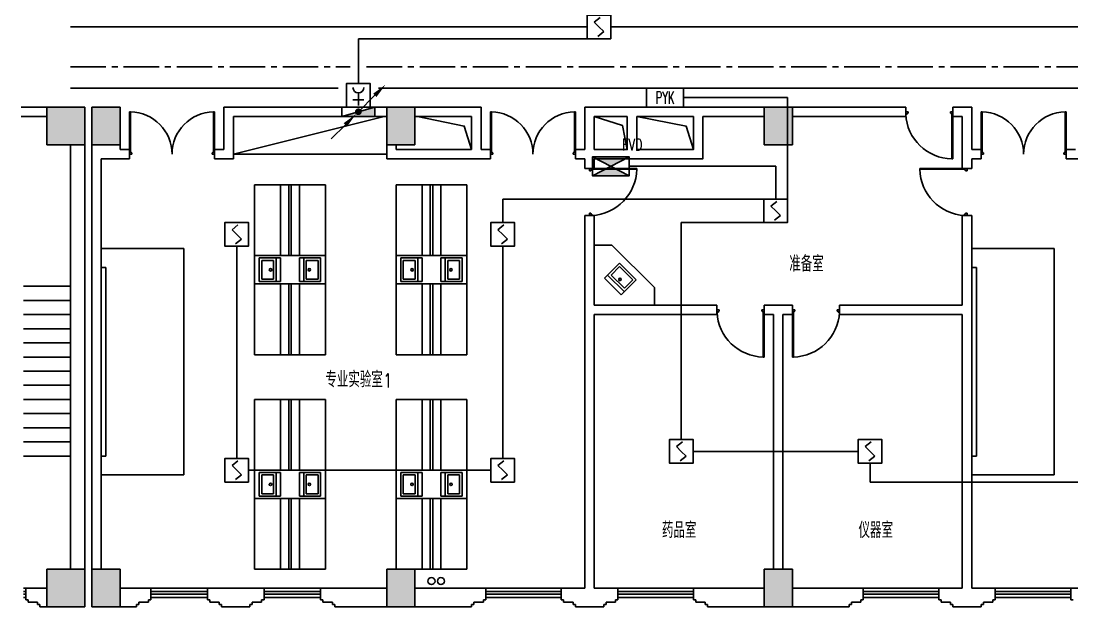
# Model space of a CAD drawing. Extents: x 190999 to 918899, y -200814 to 215286.
# Drawn here: x 563735 to 586010, y 37486 to 49911 of the extents above; entities that cross this region are included whole.
import ezdxf
from ezdxf.enums import TextEntityAlignment as Align

# ---------------------------------------------------------------- set-up
doc = ezdxf.new("R2010")
doc.units = 0
doc.header["$LTSCALE"] = 1000
doc.header["$MEASUREMENT"] = 0
doc.linetypes.add('CENTER2', pattern=[1.125, 0.75, -0.125, 0.125, -0.125])
for name, color, linetype in [('00-EQUIP', 3, 'Continuous'), ('00-LWIRE', 4, 'Continuous'), ('00-WIRE-4', 6, 'Continuous'), ('A-墙线', 2, 'Continuous'), ('A-外窗', 145, 'Continuous'), ('A-家具', 250, 'Continuous'), ('A-门', 167, 'Continuous'), ('COLUMN', 2, 'Continuous'), ('EQUIP_消火栓', 1, 'Continuous'), ('PUB_HATCH', 250, 'Continuous'), ('STAIR', 5, 'Continuous'), ('房间名称', 7, 'Continuous'), ('暖通-风-说明', 3, 'Continuous'), ('洞口线', 165, 'Continuous'), ('雨水管', 151, 'Continuous')]:
    doc.layers.add(name, color=color, linetype=linetype)
doc.styles.add('_COMPLEX', font='COMPLEX.shx', dxfattribs={"width": 0.5})
doc.styles.add('_TCH_DIM', font='SIMPLEX', dxfattribs={"bigfont": 'GBCBIG'})
doc.styles.add('HZ-ZGBZ', font='romanc.shx', dxfattribs={"width": 0.65})
doc.styles.get("Standard").update_dxf_attribs({"font": 'simhei.ttf'})
doc.styles.add('XXK', font='romans.shx', dxfattribs={"width": 0.75, "bigfont": 'hzf.shx'})
doc.styles.add('zz-1', font='arial.ttf', dxfattribs={"width": 0.8})
doc.linetypes.add('4INE', pattern='A,1,-0.15,["4",XXK,S=0.3,R=0,X=-0.1,Y=-0.1],-0.25', length=1.4)

# ---------------------------------------------------------------- blocks, each defined once
blk = doc.blocks.new('m1000')
at = {"layer": 'A-墙线'}
for p, q in [((0, 0), (0, 200)), ((1000, 0), (1000, 200))]:
    blk.add_line(p, q, dxfattribs=at)
at = {"layer": 'A-门'}
for p, q in [((0, 1100), (0, 100)), ((0, 1100), (20, 1100)), ((20, 1100), (20, 150)), ((0, 150), (30, 150)), ((0, 100), (50, 100)), ((30, 150), (30, 130)), ((30, 130), (50, 130)), ((50, 130), (50, 100)), ((950, 130), (950, 100)), ((970, 130), (950, 130)), ((1000, 100), (950, 100)), ((970, 150), (970, 130)), ((1000, 150), (970, 150)), ((1000, 150), (1000, 100))]:
    blk.add_line(p, q, dxfattribs=at)
blk.add_arc((0, 100), 1000, 2.866, 88.854, dxfattribs=at)
blk = doc.blocks.new('m1800')
at = {"layer": 'A-墙线'}
for p, q in [((-900, -100), (-900, 100)), ((900, -100), (900, 100))]:
    blk.add_line(p, q, dxfattribs=at)
at = {"layer": 'A-门'}
for p, q in [((-900, 900), (-900, 0)), ((-900, 900), (-880, 900)), ((-880, 900), (-880, 50)), ((880, 900), (880, 50)), ((900, 900), (880, 900)), ((900, 900), (900, 0)), ((-900, 50), (-870, 50)), ((-900, 0), (-850, 0)), ((-870, 50), (-870, 30)), ((-870, 30), (-850, 30)), ((-850, 30), (-850, 0)), ((850, 30), (850, 0)), ((870, 30), (850, 30)), ((900, 0), (850, 0)), ((870, 50), (870, 30)), ((900, 50), (870, 50))]:
    blk.add_line(p, q, dxfattribs=at)
for centre, start, end in [((-900, 0), 0, 88.7267), ((900, 0), 91.2733, 180)]:
    blk.add_arc(centre, 900, start, end, dxfattribs=at)
blk = doc.blocks.new('$TwtSys$00000434')
for p, q in [((-0.5, 0.5), (-0.5, -0.5)), ((-0.5, -0.5), (0.5, 0.5)), ((0.5, 0.5), (-0.5, 0.5)), ((0.5, -0.5), (0.5, 0.5)), ((-0.5, -0.5), (0.5, -0.5))]:
    blk.add_line(p, q)
blk.add_solid([(0.5, -0.5), (0.5, 0.5), (-0.5, -0.5)])
blk = doc.blocks.new('$plan$00001609')
at = {"linetype": 'Continuous'}
for p, q in [((0, -251), (0, 251)), ((0, 251), (450, 251)), ((93, -251), (93, 251)), ((450, 251), (450, -251)), ((146, -199), (146, 199)), ((146, 199), (397, 199)), ((397, 199), (397, -199)), ((146, -199), (397, -199)), ((0, -251), (450, -251))]:
    blk.add_line(p, q, dxfattribs=at)
blk.add_line((238, 2), (238, 0))
blk.add_arc((212, 0), 26, 4.716, 0, dxfattribs=at)
at = {"style": 'zz-1'}
for tag in ['YSIZE', 'XSIZE']:
    blk.add_attdef(tag, (0, 0), '', height=0.5, dxfattribs=at)
blk = doc.blocks.new('_LINKPT1')
at = {"color": 0}
blk.add_line((0, 0), (0, 0), dxfattribs=at)
blk = doc.blocks.new('J62IR8YJ')
for p, q in [((-0.5, 1), (0.5, 1)), ((-0.5, 0), (-0.5, 1)), ((0.5, 1), (0.5, 0)), ((0, 0.598), (0, 0.06)), ((0.5, 0), (-0.5, 0)), ((-0.231, 0.312), (0.231, 0.312))]:
    blk.add_line(p, q)
at = {"const_width": 0.04, "flags": 128}
blk.add_lwpolyline([(-0.5, 0), (-0.5, 1), (0.5, 1), (0.5, 0)], close=True, dxfattribs=at)
blk.add_arc((0, 0.829), 0.231, 180, 0)
at = {"xscale": 0.002, "yscale": 0.00200000000000955, "zscale": 0.002}
for p in [(0, 1), (-0.5, 0.5), (0.5, 0.5), (0, 0)]:
    blk.add_blockref('_LINKPT1', p, dxfattribs=at)
at = {"flags": 9}
blk.add_attdef('A', (0, 0), '', height=0.00002, dxfattribs=at)
blk = doc.blocks.new('3S1KCGW2')
for p, q in [((0.5, 0.5), (-0.5, 0.5)), ((-0.5, 0.5), (-0.5, -0.5)), ((0.5, -0.5), (0.5, 0.5)), ((-0.2, 0.2), (0.05, 0.4)), ((0, 0), (-0.2, 0.2)), ((0, 0), (0.2, -0.2)), ((0.2, -0.2), (-0.05, -0.4)), ((-0.5, -0.5), (0.5, -0.5))]:
    blk.add_line(p, q)
at = {"const_width": 0.04, "flags": 128}
blk.add_lwpolyline([(-0.5, -0.5), (-0.5, 0.5), (0.5, 0.5), (0.5, -0.5)], close=True, dxfattribs=at)
at = {"xscale": 0.002, "yscale": 0.002, "zscale": 0.002}
for p in [(0, 0.5), (-0.5, 0), (0.5, 0), (0, -0.5)]:
    blk.add_blockref('_LINKPT1', p, dxfattribs=at)
at = {"flags": 9}
blk.add_attdef('A', (0, 0), '', height=0.00002, dxfattribs=at)
blk = doc.blocks.new('6H2NC6JJ')
for p, q in [((-0.78, 0.4), (0.78, -0.4)), ((0.78, 0.4), (-0.78, -0.4)), ((0.78, 0.4), (-0.78, 0.4)), ((-0.78, 0.4), (-0.78, -0.4)), ((0.78, -0.4), (0.78, 0.4)), ((-0.78, -0.4), (0.78, -0.4))]:
    blk.add_line(p, q)
at = {"const_width": 0.04}
blk.add_lwpolyline([(-0.78, 0.4), (-0.78, -0.4), (0.78, -0.4), (0.78, 0.4)], close=True, dxfattribs=at)
for points in [[(-0.78, 0.4), (0, 0), (0.78, 0.4)], [(-0.78, -0.4), (0.78, -0.4), (0, 0)]]:
    blk.add_solid(points)
at = {"xscale": 0.002, "yscale": 0.002, "zscale": 0.002}
for p in [(-0.78, 0), (0, 0.4), (0.78, 0), (0, -0.4)]:
    blk.add_blockref('_LINKPT1', p, dxfattribs=at)
at = {"flags": 9}
blk.add_attdef('A', (0, 0), '', height=0.00002, dxfattribs=at)
blk = doc.blocks.new('6A2DRK5Q')
for p, q in [((0.78, 0.4), (-0.78, 0.4)), ((-0.78, 0.4), (-0.78, -0.4)), ((0.78, -0.4), (0.78, 0.4)), ((-0.78, -0.4), (0.78, -0.4))]:
    blk.add_line(p, q)
at = {"xscale": 0.002, "yscale": 0.002, "zscale": 0.002}
for p in [(-0.78, 0), (0, 0.4), (0.78, 0), (0, -0.4)]:
    blk.add_blockref('_LINKPT1', p, dxfattribs=at)
at = {"style": '_COMPLEX', "width": 0.6, "flags": 8}
blk.add_attdef('$TEXT$', text='', height=0.52, dxfattribs=at).set_placement((0, 0), align=Align.MIDDLE_CENTER)
at = {"flags": 9}
blk.add_attdef('A', (0, 0), '', height=0.00002, dxfattribs=at)
blk = doc.blocks.new('_WRLD1L')
for p, q in [((0.7, 0.7), (0, 0)), ((0.104, 0.104), (0.104, 0.104)), ((-0.104, -0.104), (-0.104, -0.104))]:
    blk.add_line(p, q)
at = {"const_width": 0.142}
blk.add_lwpolyline([(-0.071, 0, 1), (0.071, 0, 1)], format="xyb", close=True, dxfattribs=at)
blk.add_solid([(0.63, 0.77), (0.77, 0.63), (1.15, 1.15)])
at = {"width": 0.8, "flags": 9}
blk.add_attdef('A', (0, 0), '', height=0.00002, dxfattribs=at)
blk = doc.blocks.new('_WRLD10L')
for p, q in [((1.15, 1.15), (0.55, 0.55)), ((0.104, 0.104), (0.104, 0.104)), ((-0.104, -0.104), (-0.104, -0.104))]:
    blk.add_line(p, q)
at = {"const_width": 0.142}
blk.add_lwpolyline([(-0.071, 0, 1), (0.071, 0, 1)], format="xyb", close=True, dxfattribs=at)
blk.add_solid([(0.62, 0.48), (0.48, 0.62), (0.1, 0.1)])
at = {"width": 0.8, "flags": 9}
blk.add_attdef('A', (0, 0), '', height=0.00002, dxfattribs=at)

msp = doc.modelspace()

# ---------------------------------------------------------------- hatches: boundary and pattern name
at = {"layer": 'PUB_HATCH'}
for points in [[(564284.6, 47286.5), (565084.6, 47286.5), (565084.6, 48086.5), (564284.6, 48086.5)], [(565234.6, 47286.5), (565834.6, 47286.5), (565834.6, 48086.5), (565234.6, 48086.5)], [(571484.6, 47286.5), (572084.6, 47286.5), (572084.6, 48086.5), (571484.6, 48086.5)], [(579484.6, 47286.5), (580084.6, 47286.5), (580084.6, 48086.5), (579484.6, 48086.5)], [(564284.6, 37486.5), (565084.6, 37486.5), (565084.6, 38286.5), (564284.6, 38286.5)], [(565234.6, 37486.5), (565834.6, 37486.5), (565834.6, 38286.5), (565234.6, 38286.5)], [(571484.6, 37486.5), (572084.6, 37486.5), (572084.6, 38286.5), (571484.6, 38286.5)], [(579484.6, 37486.5), (580084.6, 37486.5), (580084.6, 38286.5), (579484.6, 38286.5)]]:
    msp.add_hatch(color=256, dxfattribs=at).paths.add_polyline_path(points)

# ---------------------------------------------------------------- linework, layer by layer
at = {"layer": '00-WIRE-4'}
for p, q in [((575734.6, 49786.5), (564784.6, 49786.5)), ((587267.9, 49786.5), (576234.6, 49786.5)), ((575734.6, 49536.5), (570884.6, 49536.5)), ((570884.6, 49536.5), (570884.6, 48586.5)), ((579979.3, 48286.5), (577774.6, 48286.5)), ((579979.3, 46136.5), (579979.3, 48286.5)), ((579729.3, 46830.6), (576624.6, 46830.6)), ((579729.3, 46830.6), (579729.3, 46136.5)), ((579479.3, 46136.5), (573943.8, 46136.5)), ((573943.8, 46136.5), (573943.8, 45636.5)), ((577729.3, 45636.5), (577729.3, 41036.5)), ((579479.3, 45636.5), (577729.3, 45636.5)), ((568306.4, 40636.5), (568306.4, 45136.5)), ((573943.8, 45136.5), (573943.8, 40636.5)), ((581479.3, 40786.5), (577979.3, 40786.5)), ((568556.4, 40386.5), (573693.8, 40386.5)), ((581729.3, 40136.5), (581729.3, 40536.5)), ((586528.1, 40136.5), (581729.3, 40136.5))]:
    msp.add_line(p, q, dxfattribs=at)
at = {"layer": '00-WIRE-4', "linetype": 'CENTER2'}
for p, q in [((564784.6, 48936.5), (570709.6, 48936.5)), ((571059.6, 48936.5), (591332, 48936.5))]:
    msp.add_line(p, q, dxfattribs=at)
at = {"layer": '00-WIRE-4', "linetype": '4INE'}
for p, q in [((570459.6, 48486.5), (564784.6, 48486.5)), ((576994.6, 48486.5), (571309.6, 48486.5)), ((577774.6, 48486.5), (591157, 48486.5))]:
    msp.add_line(p, q, dxfattribs=at)
at = {"layer": 'A-墙线'}
for p, q in [((563734.6, 48086.5), (564284.6, 48086.5)), ((571484.6, 48086.5), (568034.6, 48086.5)), ((568034.6, 47186.5), (568034.6, 48086.5)), ((572084.6, 48086.5), (573484.6, 48086.5)), ((573484.6, 47186.5), (573484.6, 48086.5)), ((575684.6, 47186.5), (575684.6, 48086.5)), ((575684.6, 48086.5), (579484.6, 48086.5)), ((582484.6, 48086.5), (580084.6, 48086.5)), ((583884.6, 48086.5), (583484.6, 48086.5)), ((583884.6, 47186.5), (583884.6, 48086.5)), ((563734.6, 47886.5), (564284.6, 47886.5)), ((571484.6, 47886.5), (568234.6, 47886.5)), ((568234.6, 46986.5), (568234.6, 47886.5)), ((572084.6, 47886.5), (573284.6, 47886.5)), ((573284.6, 47186.5), (573284.6, 47886.5)), ((575884.6, 47186.5), (575884.6, 47886.5)), ((575884.6, 47886.5), (576584.6, 47886.5)), ((576784.6, 47886.5), (577984.6, 47886.5)), ((578184.6, 47886.5), (579484.6, 47886.5)), ((582484.6, 47886.5), (580084.6, 47886.5)), ((583684.6, 47886.5), (583484.6, 47886.5)), ((583684.6, 46786.5), (583684.6, 47886.5)), ((564784.6, 47286.5), (564784.6, 38286.5)), ((565084.6, 47286.5), (565084.6, 38186.5)), ((565234.6, 47286.5), (565234.6, 38286.5)), ((565834.6, 47286.5), (565834.6, 47186.5)), ((571484.6, 46986.5), (571484.6, 47286.5)), ((571684.6, 47186.5), (571684.6, 47286.5)), ((565834.6, 47186.5), (566034.6, 47186.5)), ((567834.6, 47186.5), (568034.6, 47186.5)), ((573284.6, 47186.5), (571684.6, 47186.5)), ((573684.6, 47186.5), (573484.6, 47186.5)), ((575684.6, 47186.5), (575484.6, 47186.5)), ((583884.6, 47186.5), (584084.6, 47186.5)), ((585884.6, 47186.5), (586084.6, 47186.5)), ((565434.6, 46986.5), (565434.6, 38286.5)), ((566034.6, 46986.5), (565434.6, 46986.5)), ((567834.6, 46986.5), (568234.6, 46986.5)), ((573684.6, 46986.5), (571484.6, 46986.5)), ((575484.6, 46986.5), (575684.6, 46986.5)), ((575684.6, 46786.5), (575684.6, 46986.5)), ((575884.6, 46786.5), (575884.6, 46986.5)), ((583884.6, 46786.5), (583884.6, 46986.5)), ((584084.6, 46986.5), (583884.6, 46986.5)), ((585884.6, 46986.5), (588084.6, 46986.5)), ((575684.6, 37886.5), (575684.6, 45786.5)), ((575884.6, 43886.5), (575884.6, 45786.5)), ((583684.6, 43886.5), (583684.6, 45786.5)), ((583884.6, 37886.5), (583884.6, 45786.5)), ((575884.6, 43886.5), (578484.6, 43886.5)), ((579484.6, 43886.5), (580084.6, 43886.5)), ((581084.6, 43886.5), (583684.6, 43886.5)), ((575884.6, 37886.5), (575884.6, 43686.5)), ((575884.6, 43686.5), (578484.6, 43686.5)), ((579484.6, 43686.5), (579684.6, 43686.5)), ((579684.6, 38286.5), (579684.6, 43686.5)), ((579884.6, 43686.5), (580084.6, 43686.5)), ((579884.6, 38286.5), (579884.6, 43686.5)), ((581084.6, 43686.5), (583684.6, 43686.5)), ((583684.6, 37886.5), (583684.6, 43686.5)), ((563834.6, 37886.5), (564284.6, 37886.5)), ((563834.6, 37636.5), (563834.6, 37886.5)), ((566484.6, 37886.5), (565834.6, 37886.5)), ((566484.6, 37636.5), (566484.6, 37886.5)), ((568884.6, 37886.5), (567684.6, 37886.5)), ((567684.6, 37636.5), (567684.6, 37886.5)), ((568884.6, 37636.5), (568884.6, 37886.5)), ((571484.6, 37886.5), (570084.6, 37886.5)), ((570084.6, 37636.5), (570084.6, 37886.5)), ((573584.6, 37886.5), (572084.6, 37886.5)), ((573584.6, 37636.5), (573584.6, 37886.5)), ((575684.6, 37886.5), (575184.6, 37886.5)), ((575184.6, 37636.5), (575184.6, 37886.5)), ((576384.6, 37886.5), (575884.6, 37886.5)), ((576384.6, 37636.5), (576384.6, 37886.5)), ((579484.6, 37886.5), (577984.6, 37886.5)), ((577984.6, 37636.5), (577984.6, 37886.5)), ((580084.6, 37886.5), (581584.6, 37886.5)), ((581584.6, 37636.5), (581584.6, 37886.5)), ((583184.6, 37886.5), (583684.6, 37886.5)), ((583184.6, 37636.5), (583184.6, 37886.5)), ((583884.6, 37886.5), (584384.6, 37886.5)), ((584384.6, 37636.5), (584384.6, 37886.5)), ((585984.6, 37886.5), (587484.6, 37886.5)), ((585984.6, 37636.5), (585984.6, 37886.5)), ((563884.6, 37636.5), (563834.6, 37636.5)), ((563884.6, 37586.5), (563884.6, 37636.5)), ((564084.6, 37586.5), (563884.6, 37586.5)), ((564084.6, 37536.5), (564084.6, 37586.5)), ((564134.6, 37536.5), (564084.6, 37536.5)), ((564134.6, 37486.5), (564134.6, 37536.5)), ((564134.6, 37486.5), (564284.6, 37486.5)), ((566184.6, 37486.5), (565834.6, 37486.5)), ((566184.6, 37486.5), (566184.6, 37536.5)), ((566184.6, 37536.5), (566234.6, 37536.5)), ((566234.6, 37536.5), (566234.6, 37586.5)), ((566234.6, 37586.5), (566434.6, 37586.5)), ((566434.6, 37636.5), (566484.6, 37636.5)), ((566434.6, 37586.5), (566434.6, 37636.5)), ((567734.6, 37636.5), (567684.6, 37636.5)), ((567734.6, 37586.5), (567734.6, 37636.5)), ((567934.6, 37586.5), (567734.6, 37586.5)), ((567934.6, 37536.5), (567934.6, 37586.5)), ((567984.6, 37536.5), (567934.6, 37536.5)), ((567984.6, 37486.5), (567984.6, 37536.5)), ((568584.6, 37486.5), (567984.6, 37486.5)), ((568584.6, 37486.5), (568584.6, 37536.5)), ((568584.6, 37536.5), (568634.6, 37536.5)), ((568634.6, 37536.5), (568634.6, 37586.5)), ((568634.6, 37586.5), (568834.6, 37586.5)), ((568834.6, 37636.5), (568884.6, 37636.5)), ((568834.6, 37586.5), (568834.6, 37636.5)), ((570134.6, 37636.5), (570084.6, 37636.5)), ((570134.6, 37586.5), (570134.6, 37636.5)), ((570334.6, 37586.5), (570134.6, 37586.5)), ((570334.6, 37536.5), (570334.6, 37586.5)), ((570384.6, 37536.5), (570334.6, 37536.5)), ((570384.6, 37486.5), (570384.6, 37536.5)), ((571484.6, 37486.5), (570384.6, 37486.5)), ((573284.6, 37486.5), (572084.6, 37486.5)), ((573284.6, 37486.5), (573284.6, 37536.5)), ((573284.6, 37536.5), (573334.6, 37536.5)), ((573334.6, 37536.5), (573334.6, 37586.5)), ((573334.6, 37586.5), (573534.6, 37586.5)), ((573534.6, 37636.5), (573584.6, 37636.5)), ((573534.6, 37586.5), (573534.6, 37636.5)), ((575234.6, 37636.5), (575184.6, 37636.5)), ((575234.6, 37586.5), (575234.6, 37636.5)), ((575434.6, 37586.5), (575234.6, 37586.5)), ((575434.6, 37536.5), (575434.6, 37586.5)), ((575484.6, 37536.5), (575434.6, 37536.5)), ((575484.6, 37486.5), (575484.6, 37536.5)), ((576084.6, 37486.5), (575484.6, 37486.5)), ((576084.6, 37486.5), (576084.6, 37536.5)), ((576084.6, 37536.5), (576134.6, 37536.5)), ((576134.6, 37536.5), (576134.6, 37586.5)), ((576134.6, 37586.5), (576334.6, 37586.5)), ((576334.6, 37636.5), (576384.6, 37636.5)), ((576334.6, 37586.5), (576334.6, 37636.5)), ((578034.6, 37636.5), (577984.6, 37636.5)), ((578034.6, 37586.5), (578034.6, 37636.5)), ((578234.6, 37586.5), (578034.6, 37586.5)), ((578234.6, 37536.5), (578234.6, 37586.5)), ((578284.6, 37536.5), (578234.6, 37536.5)), ((578284.6, 37486.5), (578284.6, 37536.5)), ((579484.6, 37486.5), (578284.6, 37486.5)), ((580084.6, 37486.5), (581284.6, 37486.5)), ((581284.6, 37486.5), (581284.6, 37536.5)), ((581284.6, 37536.5), (581334.6, 37536.5)), ((581334.6, 37536.5), (581334.6, 37586.5)), ((581334.6, 37586.5), (581534.6, 37586.5)), ((581534.6, 37636.5), (581584.6, 37636.5)), ((581534.6, 37586.5), (581534.6, 37636.5)), ((583234.6, 37636.5), (583184.6, 37636.5)), ((583234.6, 37586.5), (583234.6, 37636.5)), ((583434.6, 37586.5), (583234.6, 37586.5)), ((583434.6, 37536.5), (583434.6, 37586.5)), ((583484.6, 37536.5), (583434.6, 37536.5)), ((583484.6, 37486.5), (583484.6, 37536.5)), ((583484.6, 37486.5), (584084.6, 37486.5)), ((584084.6, 37486.5), (584084.6, 37536.5)), ((584084.6, 37536.5), (584134.6, 37536.5)), ((584134.6, 37536.5), (584134.6, 37586.5)), ((584134.6, 37586.5), (584334.6, 37586.5)), ((584334.6, 37636.5), (584384.6, 37636.5)), ((584334.6, 37586.5), (584334.6, 37636.5)), ((586034.6, 37636.5), (585984.6, 37636.5))]:
    msp.add_line(p, q, dxfattribs=at)
for points in [[(575884.6, 47186.5), (576584.6, 47186.5), (576584.6, 47886.5)], [(575884.6, 46986.5), (578184.6, 46986.5), (578184.6, 47886.5)], [(576784.6, 47186.5), (576784.6, 47886.5)], [(576784.6, 47186.5), (577984.6, 47186.5), (577984.6, 47886.5)]]:
    msp.add_lwpolyline(points, dxfattribs=at)
at = {"layer": 'A-外窗'}
for p, q in [((563784.6, 37886.5), (563834.6, 37886.5)), ((566484.6, 37886.5), (567684.6, 37886.5)), ((570084.6, 37886.5), (568884.6, 37886.5)), ((573584.6, 37886.5), (575184.6, 37886.5)), ((577984.6, 37886.5), (576384.6, 37886.5)), ((581584.6, 37886.5), (583184.6, 37886.5)), ((585984.6, 37886.5), (584384.6, 37886.5)), ((563784.6, 37816.5), (563834.6, 37816.5)), ((563784.6, 37756.5), (563834.6, 37756.5)), ((563784.6, 37686.5), (563834.6, 37686.5)), ((566484.6, 37816.5), (567684.6, 37816.5)), ((566484.6, 37756.5), (567684.6, 37756.5)), ((566484.6, 37686.5), (567684.6, 37686.5)), ((570084.6, 37816.5), (568884.6, 37816.5)), ((570084.6, 37756.5), (568884.6, 37756.5)), ((570084.6, 37686.5), (568884.6, 37686.5)), ((573584.6, 37816.5), (575184.6, 37816.5)), ((573584.6, 37756.5), (575184.6, 37756.5)), ((573584.6, 37686.5), (575184.6, 37686.5)), ((577984.6, 37816.5), (576384.6, 37816.5)), ((577984.6, 37756.5), (576384.6, 37756.5)), ((577984.6, 37686.5), (576384.6, 37686.5)), ((581584.6, 37816.5), (583184.6, 37816.5)), ((581584.6, 37756.5), (583184.6, 37756.5)), ((581584.6, 37686.5), (583184.6, 37686.5)), ((585984.6, 37816.5), (584384.6, 37816.5)), ((585984.6, 37756.5), (584384.6, 37756.5)), ((585984.6, 37686.5), (584384.6, 37686.5))]:
    msp.add_line(p, q, dxfattribs=at)
at = {"layer": 'A-家具'}
for p, q in [((568234.6, 47086.5), (571430.3, 47886.5)), ((571484.6, 47086.5), (568234.6, 47086.5)), ((568684.6, 46436.5), (568684.6, 42836.5)), ((568684.6, 46436.5), (570184.6, 46436.5)), ((569234.6, 46436.5), (569234.6, 44936.5)), ((569409.6, 46436.5), (569409.6, 44936.5)), ((569459.6, 46436.5), (569459.6, 44936.5)), ((569634.6, 46436.5), (569634.6, 44936.5)), ((570184.6, 46436.5), (570184.6, 42836.5)), ((571684.6, 46436.5), (571684.6, 42836.5)), ((571684.6, 46436.5), (573184.6, 46436.5)), ((572234.6, 46436.5), (572234.6, 44936.5)), ((572409.6, 46436.5), (572409.6, 44936.5)), ((572459.6, 46436.5), (572459.6, 44936.5)), ((572634.6, 46436.5), (572634.6, 44936.5)), ((573184.6, 46436.5), (573184.6, 42836.5)), ((565434.6, 45086.5), (567184.6, 45086.5)), ((567184.6, 45086.5), (567184.6, 40286.5)), ((576259.6, 45161.5), (575884.6, 45161.5)), ((577159.6, 44261.5), (576259.6, 45161.5)), ((583884.6, 45086.5), (585634.6, 45086.5)), ((585634.6, 45086.5), (585634.6, 40286.5)), ((568684.6, 44936.5), (570184.6, 44936.5)), ((571684.6, 44936.5), (573184.6, 44936.5)), ((565434.6, 44686.5), (565534.6, 44686.5)), ((565534.6, 44686.5), (565534.6, 40686.5)), ((583884.6, 44686.5), (583984.6, 44686.5)), ((583984.6, 44686.5), (583984.6, 40686.5)), ((568684.6, 44336.5), (570184.6, 44336.5)), ((569234.6, 44336.5), (569234.6, 42836.5)), ((569409.6, 44336.5), (569409.6, 42836.5)), ((569459.6, 44336.5), (569459.6, 42836.5)), ((569634.6, 44336.5), (569634.6, 42836.5)), ((571684.6, 44336.5), (573184.6, 44336.5)), ((572234.6, 44336.5), (572234.6, 42836.5)), ((572409.6, 44336.5), (572409.6, 42836.5)), ((572459.6, 44336.5), (572459.6, 42836.5)), ((572634.6, 44336.5), (572634.6, 42836.5)), ((577159.6, 44261.5), (577159.6, 43886.5)), ((568684.6, 42836.5), (570184.6, 42836.5)), ((571684.6, 42836.5), (573184.6, 42836.5)), ((568684.6, 41886.5), (568684.6, 38286.5)), ((568684.6, 41886.5), (570184.6, 41886.5)), ((569234.6, 41886.5), (569234.6, 40386.5)), ((569409.6, 41886.5), (569409.6, 40386.5)), ((569459.6, 41886.5), (569459.6, 40386.5)), ((569634.6, 41886.5), (569634.6, 40386.5)), ((570184.6, 41886.5), (570184.6, 38286.5)), ((571684.6, 41886.5), (571684.6, 38286.5)), ((571684.6, 41886.5), (573184.6, 41886.5)), ((572234.6, 41886.5), (572234.6, 40386.5)), ((572409.6, 41886.5), (572409.6, 40386.5)), ((572459.6, 41886.5), (572459.6, 40386.5)), ((572634.6, 41886.5), (572634.6, 40386.5)), ((573184.6, 41886.5), (573184.6, 38286.5)), ((565434.6, 40686.5), (565534.6, 40686.5)), ((583884.6, 40686.5), (583984.6, 40686.5)), ((568684.6, 40386.5), (570184.6, 40386.5)), ((571684.6, 40386.5), (573184.6, 40386.5)), ((565434.6, 40286.5), (567184.6, 40286.5)), ((583884.6, 40286.5), (585634.6, 40286.5)), ((568684.6, 39786.5), (570184.6, 39786.5)), ((569234.6, 39786.5), (569234.6, 38286.5)), ((569409.6, 39786.5), (569409.6, 38286.5)), ((569459.6, 39786.5), (569459.6, 38286.5)), ((569634.6, 39786.5), (569634.6, 38286.5)), ((571684.6, 39786.5), (573184.6, 39786.5)), ((572234.6, 39786.5), (572234.6, 38286.5)), ((572409.6, 39786.5), (572409.6, 38286.5)), ((572459.6, 39786.5), (572459.6, 38286.5)), ((572634.6, 39786.5), (572634.6, 38286.5)), ((568684.6, 38286.5), (570184.6, 38286.5)), ((571684.6, 38286.5), (573184.6, 38286.5))]:
    msp.add_line(p, q, dxfattribs=at)
at = {"layer": 'COLUMN'}
for p, q in [((565084.6, 48086.5), (564284.6, 48086.5)), ((564284.6, 48086.5), (564284.6, 47286.5)), ((565084.6, 47286.5), (565084.6, 48086.5)), ((565834.6, 48086.5), (565234.6, 48086.5)), ((565234.6, 48086.5), (565234.6, 47286.5)), ((565834.6, 47286.5), (565834.6, 48086.5)), ((572084.6, 48086.5), (571484.6, 48086.5)), ((571484.6, 48086.5), (571484.6, 47286.5)), ((572084.6, 47286.5), (572084.6, 48086.5)), ((580084.6, 48086.5), (579484.6, 48086.5)), ((579484.6, 48086.5), (579484.6, 47286.5)), ((580084.6, 47286.5), (580084.6, 48086.5)), ((564284.6, 47286.5), (565084.6, 47286.5)), ((565234.6, 47286.5), (565834.6, 47286.5)), ((571484.6, 47286.5), (572084.6, 47286.5)), ((579484.6, 47286.5), (580084.6, 47286.5)), ((565084.6, 38286.5), (564284.6, 38286.5)), ((564284.6, 38286.5), (564284.6, 37486.5)), ((565084.6, 37486.5), (565084.6, 38286.5)), ((565834.6, 38286.5), (565234.6, 38286.5)), ((565234.6, 38286.5), (565234.6, 37486.5)), ((565834.6, 37486.5), (565834.6, 38286.5)), ((572084.6, 38286.5), (571484.6, 38286.5)), ((571484.6, 38286.5), (571484.6, 37486.5)), ((572084.6, 37486.5), (572084.6, 38286.5)), ((580084.6, 38286.5), (579484.6, 38286.5)), ((579484.6, 38286.5), (579484.6, 37486.5)), ((580084.6, 37486.5), (580084.6, 38286.5)), ((564284.6, 37486.5), (565084.6, 37486.5)), ((565234.6, 37486.5), (565834.6, 37486.5)), ((571484.6, 37486.5), (572084.6, 37486.5)), ((579484.6, 37486.5), (580084.6, 37486.5))]:
    msp.add_line(p, q, dxfattribs=at)
at = {"layer": 'STAIR'}
for p, q in [((563784.6, 44286.5), (564784.6, 44286.5)), ((564784.6, 40686.5), (564784.6, 44286.5)), ((563784.6, 43986.5), (564784.6, 43986.5)), ((563784.6, 43686.5), (564784.6, 43686.5)), ((563784.6, 43386.5), (564784.6, 43386.5)), ((563784.6, 43086.5), (564784.6, 43086.5)), ((563784.6, 42786.5), (564784.6, 42786.5)), ((563784.6, 42486.5), (564784.6, 42486.5)), ((563784.6, 42186.5), (564784.6, 42186.5)), ((563784.6, 41886.5), (564784.6, 41886.5)), ((563784.6, 41586.5), (564784.6, 41586.5)), ((563784.6, 41286.5), (564784.6, 41286.5)), ((563784.6, 40986.5), (564784.6, 40986.5)), ((563784.6, 40686.5), (564784.6, 40686.5))]:
    msp.add_line(p, q, dxfattribs=at)
at = {"layer": '洞口线', "ltscale": 2}
for points in [[(573284.6, 47186.5), (573130.5, 47684.8), (572134.6, 47886.5)], [(576584.6, 47186.5), (576481.8, 47699.3), (575884.6, 47886.5)], [(577984.6, 47186.5), (577830.5, 47684.8), (576783.2, 47886.5)]]:
    msp.add_lwpolyline(points, dxfattribs=at)
at = {"layer": '雨水管'}
for centre in [(572434.6, 38036.5), (572634.6, 38036.5)]:
    msp.add_circle(centre, 75, dxfattribs=at)

# ---------------------------------------------------------------- block references
at = {"layer": '00-EQUIP', "xscale": 500, "yscale": 500, "zscale": 500}
for name, p in [('3S1KCGW2', (575984.6, 49786.5)), ('J62IR8YJ', (570884.6, 48086.5)), ('6H2NC6JJ', (576234.6, 46830.6)), ('3S1KCGW2', (579729.3, 45886.5)), ('3S1KCGW2', (568306.4, 45386.5)), ('3S1KCGW2', (573943.8, 45386.5)), ('3S1KCGW2', (577729.3, 40786.5)), ('3S1KCGW2', (581729.3, 40786.5)), ('3S1KCGW2', (568306.4, 40386.5)), ('3S1KCGW2', (573943.8, 40386.5))]:
    msp.add_blockref(name, p, dxfattribs=at)
msp.add_blockref('6A2DRK5Q', (577384.6, 48286.5), dxfattribs=at).add_auto_attribs({'$TEXT$': 'PYK'})
at = {"layer": '00-LWIRE', "xscale": 500, "yscale": 500, "zscale": 500}
msp.add_blockref('_WRLD1L', (570884.6, 47986.5), dxfattribs=at)
at = {"layer": '00-LWIRE', "xscale": 500, "yscale": 500, "zscale": 500, "rotation": 180}
msp.add_blockref('_WRLD10L', (570884.6, 47986.5), dxfattribs=at)
at = {"layer": 'A-家具', "yscale": -1, "rotation": 180}
for p in [(569234.6, 44636.5), (572234.6, 44636.5), (569234.6, 40086.5), (572234.6, 40086.5)]:
    msp.add_blockref('$plan$00001609', p, dxfattribs=at)
at = {"layer": 'A-家具'}
for p in [(569634.6, 44636.5), (572634.6, 44636.5), (569634.6, 40086.5), (572634.6, 40086.5)]:
    msp.add_blockref('$plan$00001609', p, dxfattribs=at)
at = {"layer": 'A-家具', "rotation": 45.00000000000003}
msp.add_blockref('$plan$00001609', (576279.2, 44281.2), dxfattribs=at)
at = {"layer": 'A-门'}
for p in [(566934.6, 47086.5), (584984.6, 47086.5)]:
    msp.add_blockref('m1800', p, dxfattribs=at)
at = {"layer": 'A-门', "xscale": -1}
msp.add_blockref('m1800', (574584.6, 47086.5), dxfattribs=at)
at = {"layer": 'A-门'}
for p, rotation in [((583484.6, 48086.5), 180), ((575684.6, 46786.5), 270), ((579484.6, 43886.5), 180)]:
    msp.add_blockref('m1000', p, dxfattribs=dict(at, rotation=rotation))
at = {"layer": 'A-门', "xscale": -1}
for p, rotation in [((583884.6, 46786.5), 90), ((580084.6, 43886.5), 180)]:
    msp.add_blockref('m1000', p, dxfattribs=dict(at, rotation=rotation))
at = {"layer": 'EQUIP_消火栓', "xscale": 700, "yscale": 200, "zscale": 700}
msp.add_blockref('$TwtSys$00000434', (570884.6, 47986.5), dxfattribs=at)

# ---------------------------------------------------------------- texts
at = {"layer": '房间名称', "style": '_TCH_DIM'}
for s, p in [('准备室', (580017.5, 44596.3)), ('专业实验室', (570187.1, 42143.2)), ('药品室', (577319.1, 38948.9)), ('仪器室', (581486.2, 38948.9))]:
    msp.add_text(s, height=337.59, dxfattribs=at).set_placement(p)
at = {"layer": '房间名称', "style": '_TCH_DIM', "width": 0.705882}
msp.add_text('1', height=297.5, dxfattribs=at).set_placement((571415.8, 42143.2))
at = {"layer": '暖通-风-说明', "style": 'HZ-ZGBZ', "width": 0.7}
msp.add_text('FVD', height=250, dxfattribs=at).set_placement((576476.1, 47165.8))

doc.saveas('drawing.dxf')
